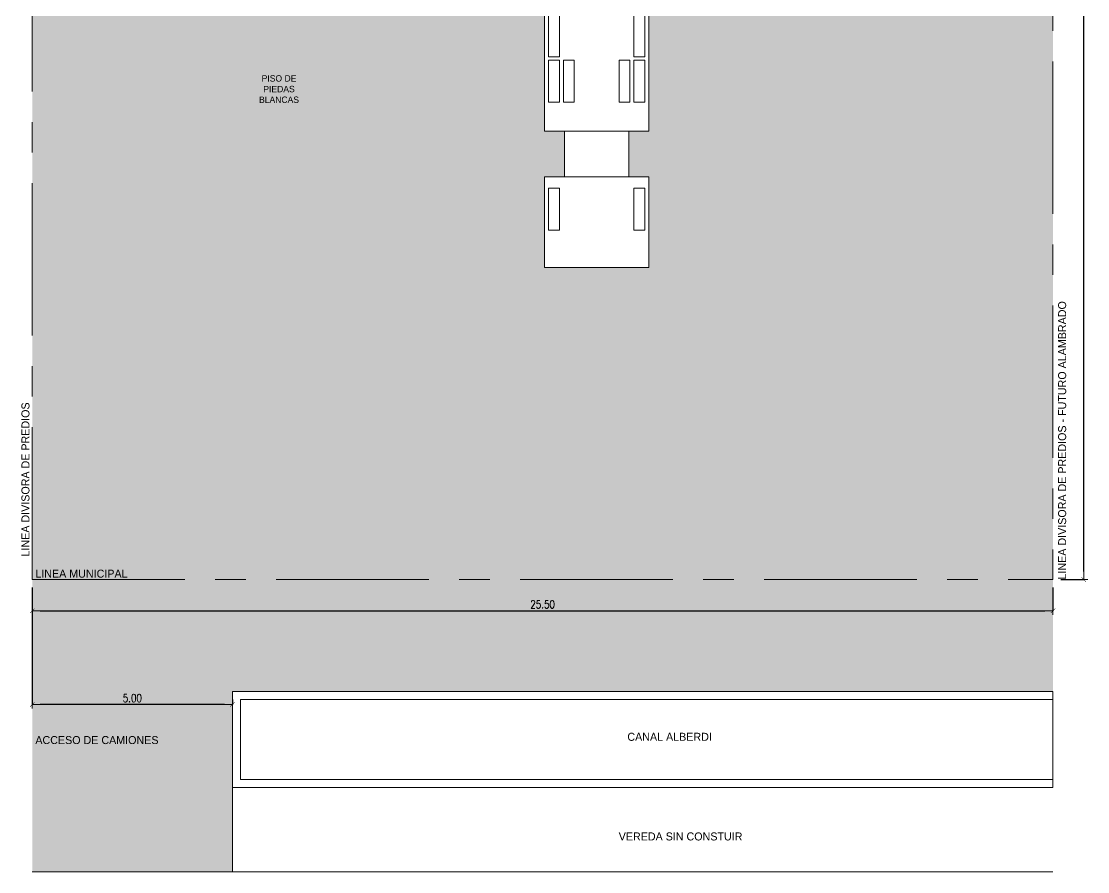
# Model space of a CAD drawing. Header units: millimetres. Extents: x 1972 to 5740, y 370 to 952.
# Drawn here: x 2701.2 to 2727.84, y 524.34 to 545.59 of the extents above; entities that cross this region are included whole.
import ezdxf

# ---------------------------------------------------------------- set-up
doc = ezdxf.new("R2010")
doc.units = ezdxf.units.MM
doc.header["$LTSCALE"] = 15
doc.linetypes.add('CENTER', pattern=[50.8, 31.75, -6.35, 6.35, -6.35])
doc.layers.add('000 - EQUIPAMIENTO', color=251, linetype='Continuous', lineweight=0, true_color=0x6b6b6b)
for name, color, linetype, lineweight in [('000 ALE 01', 1, 'Continuous', 9), ('000 ALE COTAS', 223, 'Continuous', 9), ('000 ALE HATCH MUROS', 252, 'Continuous', 0), ('000 ALE LINEA DE MODULOS', 74, 'CENTER', 0), ('000 ALE TEXTO PLANO ARQ', 52, 'Continuous', 5)]:
    doc.layers.add(name, color=color, linetype=linetype, lineweight=lineweight)
doc.styles.add('RR', font='ROMANS.shx', dxfattribs={"width": 0.8})
doc.dimstyles.new('ALE cota100', dxfattribs={"dimscale": 2, "dimtxt": 0.1, "dimasz": 0.1, "dimexe": 0, "dimexo": 0.1, "dimgap": 0.03, "dimtad": 1, "dimzin": 1, "dimdsep": 46, "dimtxsty": 'RR', "dimblk1": 'COTA_N', "dimblk2": 'COTA_N', "dimsah": 1, "dimcen": 0.09, "dimclrd": 256, "dimclre": 256, "dimclrt": 256, "dimadec": 0, "dimazin": 0, "dimtfac": 1, "dimtix": 1, "dimtmove": 0, "dimatfit": 3, "dimldrblk": 'COTA_N', "dimfxl": 1, "dimtolj": 1, "dimtzin": 0, "dimarcsym": 0})

# ---------------------------------------------------------------- blocks, each defined once
blk = doc.blocks.new('COTA_N')
for p, q in [((-1, 0), (0, 0)), ((0, 0.5), (0, -0.5))]:
    blk.add_line(p, q)
at = {"const_width": 0.065}
blk.add_lwpolyline([(0.14, 0.14), (0.28, 0.28), (0, 0), (-0.14, -0.14), (-0.28, -0.28)], dxfattribs=at)
blk = doc.blocks.new('*D269')
at = {"layer": '000 ALE COTAS', "lineweight": -2, "transparency": 16777216}
for p, q in [((2701.473, 531.443), (2701.473, 530.862)), ((2726.973, 531.443), (2726.973, 530.862)), ((2701.673, 530.862), (2726.773, 530.862))]:
    blk.add_line(p, q, dxfattribs=at)
at = {"layer": 'Defpoints', "color": 0, "transparency": 16777216}
for p in [(2701.473, 531.643), (2726.973, 531.643), (2726.973, 530.862)]:
    blk.add_point(p, dxfattribs=at)
at = {"layer": '000 ALE COTAS', "lineweight": -2, "transparency": 16777216, "xscale": 0.2, "yscale": 0.2, "zscale": 0.2, "rotation": 180}
blk.add_blockref('COTA_N', (2701.473, 530.862), dxfattribs=at)
at = {"layer": '000 ALE COTAS', "lineweight": -2, "transparency": 16777216, "xscale": 0.2, "yscale": 0.2, "zscale": 0.2}
blk.add_blockref('COTA_N', (2726.973, 530.862), dxfattribs=at)
at = {"layer": '000 ALE COTAS', "transparency": 16777216, "insert": (2714.223, 531.022), "char_height": 0.2, "attachment_point": 5, "style": 'RR'}
blk.add_mtext('\\A1;25.50', dxfattribs=at)
blk = doc.blocks.new('camion castelo')
for p, q in [((0, -1.3), (0, 1.3)), ((2.265, 1.3), (0, 1.3)), ((2.265, 1.3), (2.265, -1.3)), ((17.71, 1.3), (3.41, 1.3)), ((3.41, 1.3), (3.41, -1.3)), ((17.71, -1.3), (17.71, 1.3)), ((2.265, 0.8), (3.41, 0.8)), ((2.265, -0.8), (3.41, -0.8)), ((0, -1.3), (2.265, -1.3)), ((3.41, -1.3), (17.71, -1.3))]:
    blk.add_line(p, q)
for points in [[(1.985, 0.93), (1.985, 1.2), (0.935, 1.2), (0.935, 0.93)], [(5.185, 0.93), (5.185, 1.2), (4.135, 1.2), (4.135, 0.93)], [(6.315, 0.93), (6.315, 1.2), (5.265, 1.2), (5.265, 0.93)], [(16.004, 0.93), (16.004, 1.2), (14.954, 1.2), (14.954, 0.93)], [(17.134, 0.93), (17.134, 1.2), (16.084, 1.2), (16.084, 0.93)], [(5.185, 0.56), (5.185, 0.83), (4.135, 0.83), (4.135, 0.56)], [(17.134, 0.56), (17.134, 0.83), (16.084, 0.83), (16.084, 0.56)], [(5.185, -0.56), (5.185, -0.83), (4.135, -0.83), (4.135, -0.56)], [(17.134, -0.56), (17.134, -0.83), (16.084, -0.83), (16.084, -0.56)], [(1.985, -0.93), (1.985, -1.2), (0.935, -1.2), (0.935, -0.93)], [(5.185, -0.93), (5.185, -1.2), (4.135, -1.2), (4.135, -0.93)], [(6.315, -0.93), (6.315, -1.2), (5.265, -1.2), (5.265, -0.93)], [(16.004, -0.93), (16.004, -1.2), (14.954, -1.2), (14.954, -0.93)], [(17.134, -0.93), (17.134, -1.2), (16.084, -1.2), (16.084, -0.93)]]:
    blk.add_lwpolyline(points, close=True)
blk = doc.blocks.new('*D325')
at = {"layer": '000 ALE COTAS', "lineweight": -2, "transparency": 16777216}
for p, q in [((2727.173, 611.643), (2727.74, 611.643)), ((2727.74, 531.843), (2727.74, 611.443)), ((2727.173, 531.643), (2727.74, 531.643))]:
    blk.add_line(p, q, dxfattribs=at)
at = {"layer": 'Defpoints', "color": 0, "transparency": 16777216}
for p in [(2726.973, 611.643), (2727.74, 611.643), (2726.973, 531.643)]:
    blk.add_point(p, dxfattribs=at)
at = {"layer": '000 ALE COTAS', "lineweight": -2, "transparency": 16777216, "xscale": 0.2, "yscale": 0.2, "zscale": 0.2}
for p, rotation in [((2727.74, 611.643), 90), ((2727.74, 531.643), 270)]:
    blk.add_blockref('COTA_N', p, dxfattribs=dict(at, rotation=rotation))
at = {"layer": '000 ALE COTAS', "transparency": 16777216, "insert": (2727.58, 571.643), "char_height": 0.2, "attachment_point": 5, "rotation": 90, "style": 'RR'}
blk.add_mtext('\\A1;80.00', dxfattribs=at)
blk = doc.blocks.new('*D326')
at = {"layer": '000 ALE COTAS', "lineweight": -2, "transparency": 16777216}
for p, q in [((2701.473, 531.443), (2701.473, 528.521)), ((2706.473, 528.643), (2706.473, 528.521)), ((2706.273, 528.521), (2701.673, 528.521))]:
    blk.add_line(p, q, dxfattribs=at)
at = {"layer": 'Defpoints', "color": 0, "transparency": 16777216}
for p in [(2701.473, 531.643), (2706.473, 528.843), (2701.473, 528.521)]:
    blk.add_point(p, dxfattribs=at)
at = {"layer": '000 ALE COTAS', "lineweight": -2, "transparency": 16777216, "xscale": 0.2, "yscale": 0.2, "zscale": 0.2, "rotation": 180}
blk.add_blockref('COTA_N', (2701.473, 528.521), dxfattribs=at)
at = {"layer": '000 ALE COTAS', "lineweight": -2, "transparency": 16777216, "xscale": 0.2, "yscale": 0.2, "zscale": 0.2}
blk.add_blockref('COTA_N', (2706.473, 528.521), dxfattribs=at)
at = {"layer": '000 ALE COTAS', "transparency": 16777216, "insert": (2703.973, 528.681), "char_height": 0.2, "attachment_point": 5, "style": 'RR'}
blk.add_mtext('\\A1;5.00', dxfattribs=at)

msp = doc.modelspace()

# ---------------------------------------------------------------- hatches: boundary and pattern name
at = {"layer": '000 ALE HATCH MUROS', "transparency": 33554687}
h = msp.add_hatch(dxfattribs=at)
h.set_pattern_fill('AR-CONC', color=256, scale=0.005)
h.paths.add_polyline_path([(2714.27324, 556.14292), (2705.97324, 556.14292), (2705.97324, 556.60992), (2701.47324, 556.60992), (2701.47324, 531.64292), (2726.97324, 531.64292), (2726.97324, 546.17292), (2718.37324, 546.17292), (2718.37324, 556.14292), (2716.87324, 556.14292), (2716.87324, 542.84676), (2716.37324, 542.84676), (2716.37324, 541.70176), (2716.87324, 541.70176), (2716.87324, 539.43676), (2714.27324, 539.43676), (2714.27324, 541.70176), (2714.77324, 541.70176), (2714.77324, 542.84676), (2714.27324, 542.84676)])
h.paths.add_polyline_path([(2705.97324, 566.74292), (2701.47324, 566.74292), (2701.47324, 556.60992), (2705.97324, 556.60992)])
h.paths.add_polyline_path([(2707.06415, 543.50948), (2708.21082, 543.50948), (2708.21082, 544.28282), (2707.06415, 544.28282)], flags=24)
h.paths.add_polyline_path([(2701.49997, 531.63886), (2704.33331, 531.63886), (2704.33331, 531.93886), (2701.49997, 531.93886)], flags=9)
h.paths.add_polyline_path([(2702.62234, 555.53218), (2704.729, 555.53218), (2704.729, 555.77218), (2702.62234, 555.77218)], flags=24)
h.paths.add_polyline_path([(2707.96823, 555.78673), (2712.71489, 555.78673), (2712.71489, 556.05339), (2707.96823, 556.05339)], flags=24)
h.paths.add_polyline_path([(2703.67943, 559.2107), (2704.26705, 559.2107), (2704.26705, 559.5107), (2703.67943, 559.5107)], flags=24)
h.paths.add_polyline_path([(2702.94131, 561.2793), (2704.08798, 561.2793), (2704.08798, 562.05263), (2702.94131, 562.05263)], flags=24)
h = msp.add_hatch(dxfattribs=at)
h.set_pattern_fill('AR-CONC', color=256, scale=0.005)
h.paths.add_polyline_path([(2726.97324, 531.64292), (2701.47324, 531.64292), (2701.47324, 524.34292), (2706.47324, 524.34292), (2706.47324, 526.44292), (2706.47324, 528.84292), (2726.97324, 528.84292)])
h.paths.add_polyline_path([(2703.67943, 528.53104), (2704.26705, 528.53104), (2704.26705, 528.83104), (2703.67943, 528.83104)], flags=24)
h.paths.add_polyline_path([(2713.85324, 530.87176), (2714.59324, 530.87176), (2714.59324, 531.17176), (2713.85324, 531.17176)], flags=24)
h.paths.add_polyline_path([(2701.49997, 527.48152), (2705.06664, 527.48152), (2705.06664, 527.78152), (2701.49997, 527.78152)], flags=24)

# ---------------------------------------------------------------- linework, layer by layer
at = {"layer": '000 ALE 01'}
msp.add_line((2706.47324, 528.84292), (2706.47324, 526.44292), dxfattribs=at)
for points in [[(2726.97324, 528.84292), (2706.47324, 528.84292)], [(2726.97324, 528.84292), (2726.97324, 526.44292)], [(2726.97324, 528.64292), (2706.67324, 528.64292)], [(2706.67324, 528.64292), (2706.67324, 526.64292)], [(2706.47324, 526.44292), (2726.97324, 526.44292)], [(2706.67324, 526.64292), (2726.97324, 526.64292)], [(2726.97324, 524.34292), (2701.47324, 524.34292)]]:
    msp.add_lwpolyline(points, dxfattribs=at)
at = {"layer": '000 ALE HATCH MUROS'}
msp.add_line((2706.47324, 526.44292), (2706.47324, 524.34292), dxfattribs=at)
at = {"layer": '000 ALE LINEA DE MODULOS', "ltscale": 0.008}
for p, q in [((2701.47324, 531.64292), (2701.47324, 611.64292)), ((2726.97324, 611.64292), (2726.97324, 531.64292)), ((2701.47324, 531.64292), (2726.97324, 531.64292))]:
    msp.add_line(p, q, dxfattribs=at)

# ---------------------------------------------------------------- block references
at = {"layer": '000 - EQUIPAMIENTO', "rotation": 90}
msp.add_blockref('camion castelo', (2715.57324, 539.43676), dxfattribs=at)

# ---------------------------------------------------------------- texts
at = {"layer": '000 ALE TEXTO PLANO ARQ', "insert": (2707.63748, 543.89615), "char_height": 0.16, "width": 1.5560028, "attachment_point": 5}
msp.add_mtext('\\pxqc;PISO DE PIEDAS BLANCAS', dxfattribs=at)
at = {"layer": '000 ALE TEXTO PLANO ARQ', "char_height": 0.2, "attachment_point": 1, "rotation": 90}
for s, insert in [('LINEA DIVISORA DE PREDIOS - FUTURO ALAMBRADO', (2727.10177, 531.64292)), ('LINEA DIVISORA DE PREDIOS', (2701.20257, 532.21874))]:
    msp.add_mtext(s, dxfattribs=dict(at, insert=insert))
at = {"layer": '000 ALE TEXTO PLANO ARQ', "char_height": 0.2, "attachment_point": 1}
for s, insert in [('LINEA MUNICIPAL', (2701.54997, 531.88886)), ('CANAL ALBERDI', (2716.34009, 527.81245)), ('ACCESO DE CAMIONES', (2701.54997, 527.73152)), ('VEREDA SIN CONSTUIR', (2716.12357, 525.32334))]:
    msp.add_mtext(s, dxfattribs=dict(at, insert=insert))

# ---------------------------------------------------------------- dimensions: what is measured, and where the dimension line sits
at = {"layer": '000 ALE COTAS'}
dim = msp.add_linear_dim(base=(2727.73957, 611.64292), p1=(2726.97324, 531.64292), p2=(2726.97324, 611.64292), angle=90, dimstyle='ALE cota100', dxfattribs=at)
dim.commit()
dim.dimension.update_dxf_attribs({"geometry": '*D325', "text_midpoint": (2727.57957, 571.64292)})
dim = msp.add_aligned_dim(p1=(2701.47324, 531.64292), p2=(2726.97324, 531.64292), distance=-0.78116, dimstyle='ALE cota100', dxfattribs=at)
dim.commit()
dim.dimension.update_dxf_attribs({"geometry": '*D269', "text_midpoint": (2714.22324, 531.02176)})
dim = msp.add_linear_dim(base=(2701.47324, 528.52104), p1=(2706.47324, 528.84292), p2=(2701.47324, 531.64292), dimstyle='ALE cota100', dxfattribs=at)
dim.commit()
dim.dimension.update_dxf_attribs({"geometry": '*D326', "text_midpoint": (2703.97324, 528.68104)})

doc.saveas('drawing.dxf')
